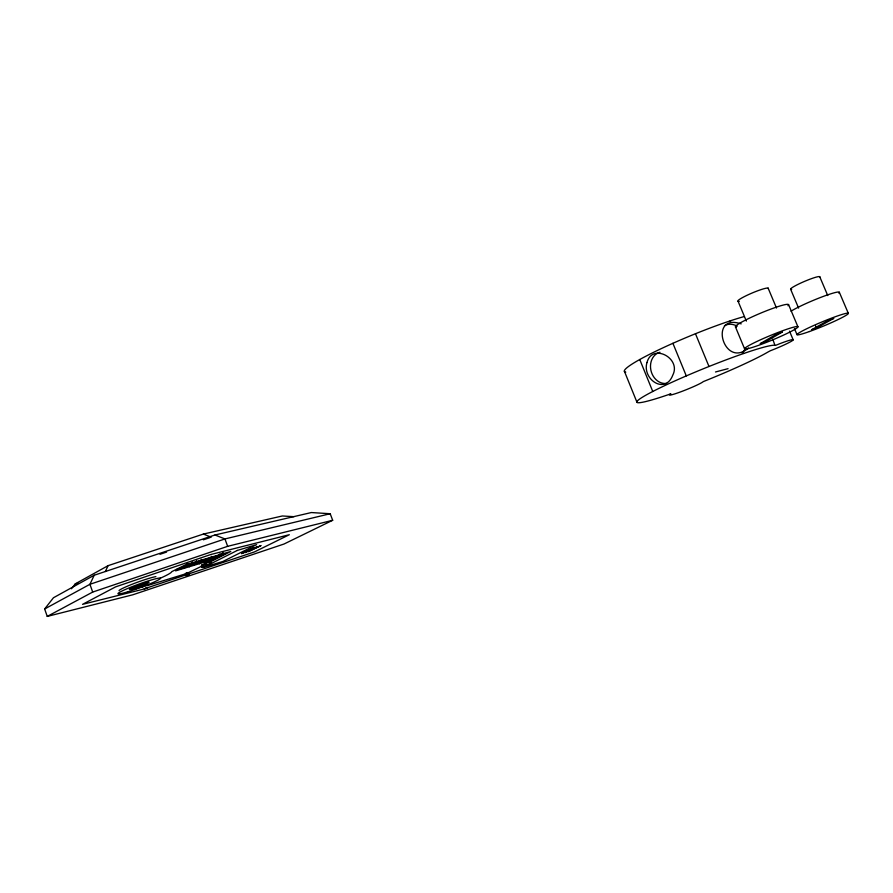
<?xml version="1.0" encoding="UTF-8"?>
<svg xmlns="http://www.w3.org/2000/svg" width="893" height="893" viewBox="0 0 893 893"><rect width="100%" height="100%" fill="white"/><g stroke="black" fill="none" stroke-linecap="round" stroke-linejoin="round"><path stroke-width="1.34" d="M105.374 571.52L108.086 565.66L203.37 534.07L282.344 515.975L293.931 516.679M94.212 575.237L89.936 584.29L44.65 608.981L47.251 616.416L132.834 594.783L284.03 544.016L332.676 520.284L330.198 513.732L311.333 512.549L214.967 534.996L94.212 575.237L53.457 597.752L44.65 608.981M71.462 588.766L75.291 583.843L108.086 565.66M748.479 347.969C723.81 369.724 707.803 312.684 741.19 323.869M816.459 328.044L833.839 318.354L828.804 320.129L811.514 329.796L816.459 328.044L815.577 325.967M47.251 616.416L92.693 592.07L227.659 546.326L332.676 520.284M178.098 568.863L212.668 558.449L223.496 552.979M219.645 556.372L224.98 553.548L187.385 564.822L175.597 570.861L213.07 559.565L219.645 556.372L219.232 555.256M144.778 585.205L140.826 587.348L142.902 586.947M202.287 567.423L201.483 565.459L209.219 561.552L210.726 561.083L211.462 563.07L202.22 567.435L211.451 563.059M210.737 561.083L201.494 565.47M203.66 565.258L186.525 573.563L146.798 585.763M209.755 562.177L230.774 551.472L185.811 564.7L171.657 571.71A35.53 3.014 -20 0 1 160.048 578.318M187.876 572.793C189.238 571.676 182.105 574.936 187.106 573.105M141.585 585.518C148.562 582.136 130.992 588.085 136.082 587.46M143.594 585.25C165.875 574.757 111.257 594.872 135.892 588.085M775.392 345.446L779.511 343.805A19.758 1.529 -22.4 0 1 792.582 340.501A19.758 1.529 -22.4 0 1 770.291 350.782L768.08 351.965A74.923 5.95 -22.1 0 1 706.854 380.172L703.271 381.612A18.396 1.395 -22 0 1 683.324 390.855A18.396 1.395 -22 0 1 669.694 394.583L670.844 393.802L667.797 394.862A74.923 5.95 -22.1 0 1 668.913 383.655A74.923 5.95 -22.1 0 1 774.923 345.278L772.758 339.15M139.341 586.388L140.514 585.953M186.146 574.802L142.746 589.335L82.547 604.349L115.643 586.857L210.848 554.497L289.332 534.717L254.527 551.896L188.769 573.92M160.003 554.285L166.578 552.086M203.358 539.818L209.922 537.631M137.053 587.17L138.158 586.813M144.253 586.255L143.483 586.433L146.898 585.161M715.505 371.979L728.063 368.664M330.198 513.732L224.947 538.937L89.936 584.29L92.693 592.07M75.291 583.843L77.981 583.241M214.967 534.996L224.947 538.937L227.659 546.326M203.37 534.07L211.239 537.184M839.32 292.234L848.328 313.354M819.718 276.674L827.755 295.572M790.673 289.354L798.599 308.118M788.586 304.658L797.94 326.827A28.866 2.445 -22.5 0 1 758.369 345.412A28.866 2.445 -22.5 0 1 757.443 341.215A28.866 2.445 -22.5 0 1 797.94 326.827M794.424 328.512L797.014 334.674M789.512 331.136L793.174 339.842M768.125 288.115L776.497 308.052M738.098 301.321L746.358 321.1M735.464 326.916L744.606 348.895M730.139 320.877L730.731 322.295M743.11 352.043L743.702 353.461M695.468 333.736L708.986 366.476M672.909 343.303L686.293 375.897M639.745 359.522L652.761 391.502M624.363 371.187L636.888 402.051M222.759 552.934L223.183 554.062M219.812 553.794L220.236 554.933M212.668 558.449L213.07 559.565M211.306 556.317L211.719 557.455M210.681 559.063L211.094 560.179M210.525 561.117L211.25 563.103M210.368 561.161L211.083 563.148M210.168 561.217L210.893 563.204M209.955 561.284L210.681 563.271M209.743 561.362L210.469 563.338M209.531 561.429L210.257 563.416M209.353 561.496L209.944 563.528M207.578 560.011L207.991 561.128M205.312 563.516L206.026 565.492M203.559 561.228L203.972 562.356M201.226 559.331L201.651 560.48M202.477 565.191L203.202 567.155M202.052 565.325L202.767 567.289M201.863 565.381L202.577 567.345M201.695 565.425L202.41 567.39M198.893 562.646L199.306 563.773M196.449 560.771L196.873 561.92M193.87 564.153L194.283 565.291M192.285 562.032L192.709 563.182M188.847 565.671L189.26 566.798M186.961 563.662L187.385 564.822M184.159 567.066L184.572 568.205M180.14 568.261L180.553 569.41M177.071 569.165L177.484 570.314M119.026 590.686A20.628 1.753 -20 0 1 134.408 583.375A20.628 1.753 -20 0 1 155.907 576.621M736.256 327.173A28.81 2.925 -22.7 0 1 761.606 312.74A28.81 2.925 -22.7 0 1 787.927 305.719M739.292 301.343A16.509 1.931 -22.9 0 1 750.589 293.674A16.509 1.931 -22.9 0 1 768.214 288.629M791.031 311.188A27.739 2.623 -22.8 0 1 822.252 296.811A27.739 2.623 -22.8 0 1 838.851 293.15M791.678 289.399A15.895 1.741 -23.1 0 1 803.343 281.898A15.895 1.741 -23.1 0 1 819.662 277.187M625.792 372.147A74.722 7.724 -22.4 0 1 661.78 348.382A74.722 7.724 -22.4 0 1 744.148 316.569M724.413 325.733A16.119 13.194 58.8 0 1 737.216 326.191M745.454 348.192A16.119 13.194 58.8 0 1 741.871 352.78M666.479 383.41A15.94 13.216 76.2 0 1 650.897 370.215A15.94 13.216 76.2 0 1 659.938 352.255M646.967 362.547C641.933 379.201 665.218 395.219 672.831 375.027C681.437 358.238 652.214 342.7 646.967 362.547M241.69 553.593L254.237 547.61L241.69 553.593M244.995 552.588L257.541 546.616L244.995 552.588M248.287 551.595L260.834 545.623L248.287 551.595M135.189 588.878L144.175 585.696L135.189 588.878M144.398 588.844L147.792 587.661L144.398 588.844M185.9 575.605L189.16 574.467L185.9 575.605M777.01 333.893L760.155 343.693L765.401 341.84L782.368 332.006L777.01 333.893M237.27 550.445L203.794 567.278L222.971 561.429L256.604 544.641L237.27 550.445M127.487 591.903A22.649 1.886 -20 0 0 160.45 578.43A22.649 1.886 -20 0 0 129.664 587.65A22.649 1.886 -20 0 0 127.487 591.903M809.46 331.526A27.783 2.199 -22.6 0 0 848.35 313.499A27.783 2.199 -22.6 0 0 810.241 327.084A27.783 2.199 -22.6 0 0 809.46 331.526"/></g></svg>
